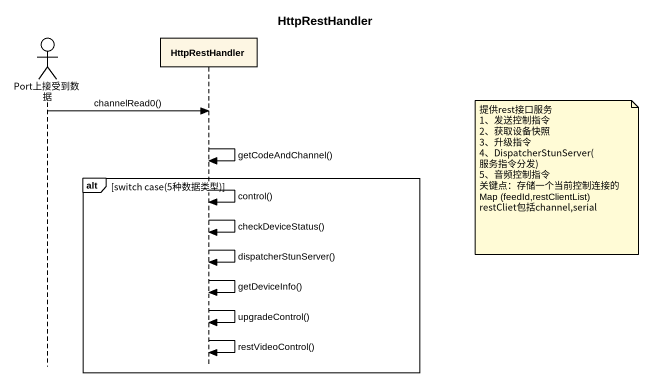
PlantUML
@startuml
title HttpRestHandler
hide footbox
actor Port上接受到数据
participant HttpRestHandler

Port上接受到数据 -> HttpRestHandler : channelRead0()
HttpRestHandler -> HttpRestHandler : getCodeAndChannel()
note right of HttpRestHandler
  提供rest接口服务
  1、发送控制指令
  2、获取设备快照
  3、升级指令
  4、DispatcherStunServer(服务指令分发)
  5、音频控制指令
  关键点：存储一个当前控制连接的Map (feedId,restClientList)
  restCliet包括channel,serial
end note
alt switch case(5种数据类型)
  HttpRestHandler -> HttpRestHandler : control()
  HttpRestHandler -> HttpRestHandler : checkDeviceStatus()
  HttpRestHandler -> HttpRestHandler : dispatcherStunServer()
  HttpRestHandler -> HttpRestHandler : getDeviceInfo()
  HttpRestHandler -> HttpRestHandler : upgradeControl()
  HttpRestHandler -> HttpRestHandler : restVideoControl()
end
@enduml
